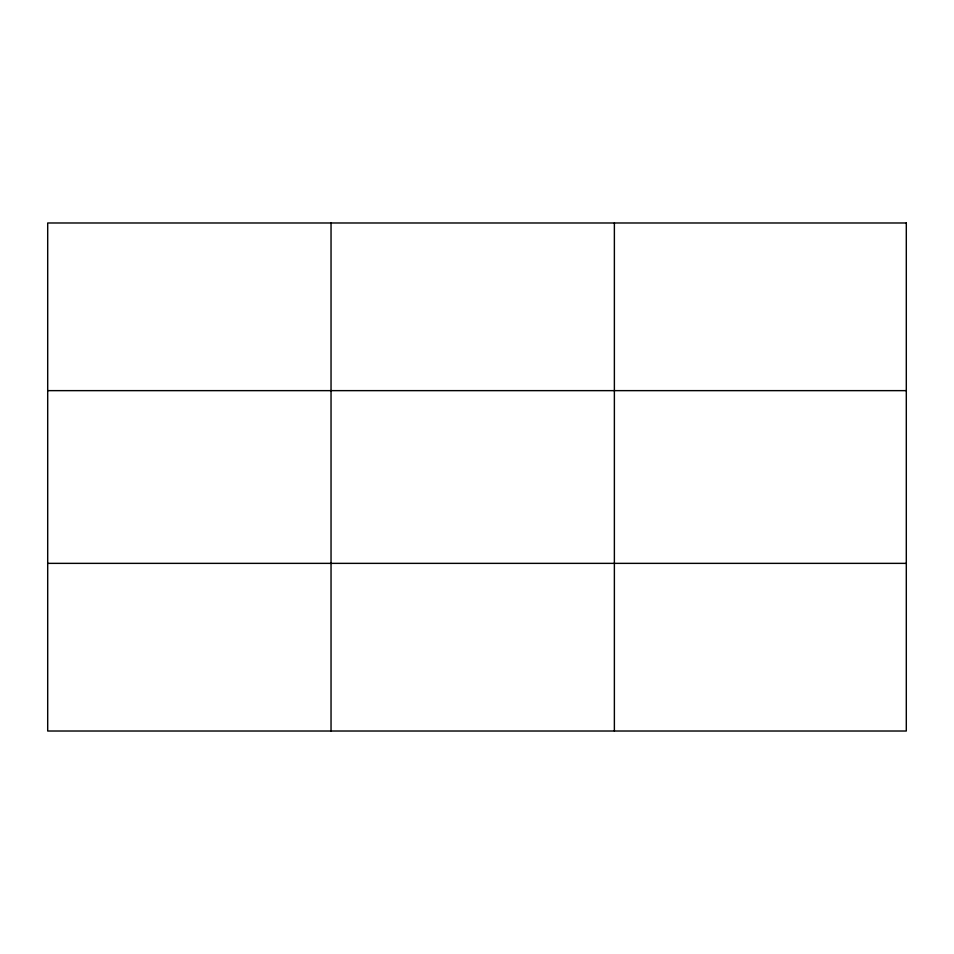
<?xml version="1.0" encoding="UTF-8"?>
<svg xmlns="http://www.w3.org/2000/svg" width="954" height="954" viewBox="0 0 954 954"><rect width="100%" height="100%" fill="white"/><g stroke="black" fill="none" stroke-linecap="round" stroke-linejoin="round"><path stroke-width="1.43" d="M331.038 731.014L331.038 222.986M614.376 731.014L614.376 222.986M47.7 390.639L906.3 390.639M47.7 563.361L906.3 563.361M906.3 222.986L906.3 731.014L47.7 731.014L47.7 222.986L906.3 222.986"/></g></svg>
